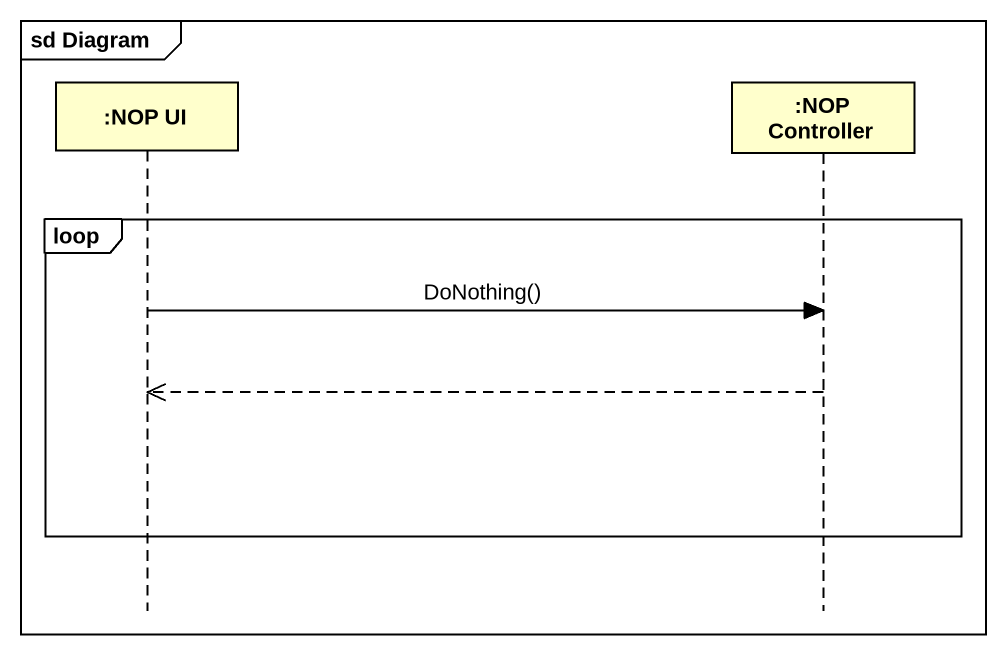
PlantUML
@startuml
mainframe sd Diagram
hide footbox
participant ":NOP UI" as NOP_UI
participant ":NOP Controller" as NOP_Controller

loop
  NOP_UI -> NOP_Controller : DoNothing()
  NOP_Controller -->> NOP_UI
end
@enduml
